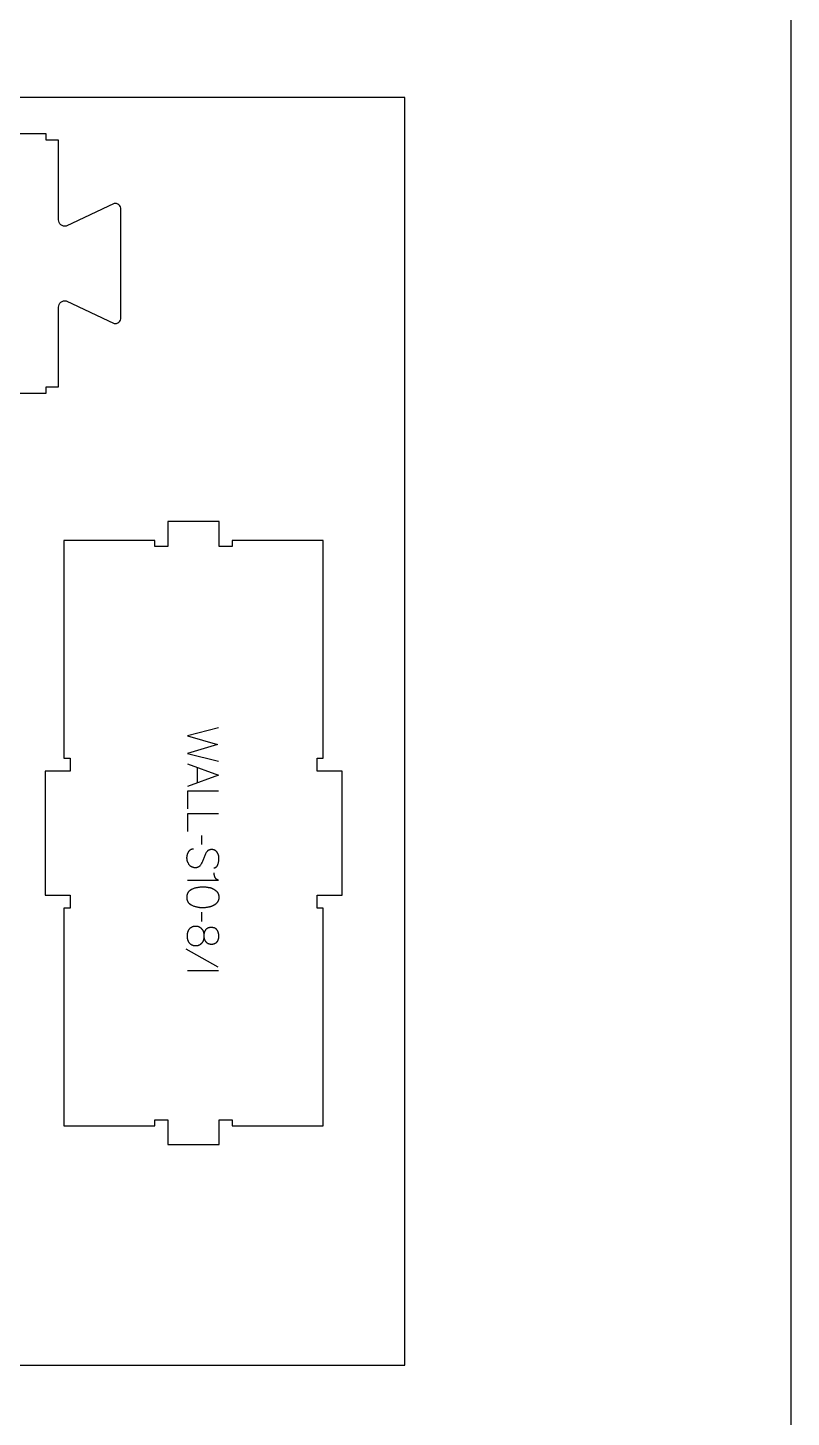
# Model space of a CAD drawing. Extents: x 2032 to 5216, y -10461 to -4867.
# Drawn here: x 4481 to 5216, y -8161 to -6824 of the extents above; entities that cross this region are included whole.
import ezdxf

# ---------------------------------------------------------------- set-up
doc = ezdxf.new("R2010")
doc.units = 0
for name, color, linetype in [('0_SHEET_SPRUCEPLY_2440X122', 1, 'CONTINUOUS'), ('1_ANYTOOL_1MMDEEP_LABELS_S', 2, 'CONTINUOUS'), ('4_ANYTOOL_CUTTHROUGH_OUTSI', 5, 'CONTINUOUS'), ('DONOTCUT', 18, 'CONTINUOUS')]:
    doc.layers.add(name, color=color, linetype=linetype)

msp = doc.modelspace()

# ---------------------------------------------------------------- linework, layer by layer
at = {"layer": '0_SHEET_SPRUCEPLY_2440X122'}
msp.add_lwpolyline([(2403.9, -6891.2), (2403.9, -8111.2), (4843.9, -8111.2), (4843.9, -6891.2)], close=True, dxfattribs=at)
at = {"layer": '1_ANYTOOL_1MMDEEP_LABELS_S'}
for points in [[(4664.9, -7497.7), (4634.9, -7505.4), (4664, -7513.9), (4634.9, -7522.4), (4664.9, -7529.9)], [(4634.9, -7532.4), (4664.9, -7543.3), (4634.9, -7554.4)], [(4644.4, -7535.9), (4644.4, -7550.8)], [(4664.9, -7558.7), (4634.9, -7558.7), (4634.9, -7575.8)], [(4664.9, -7580.5), (4634.9, -7580.5), (4634.9, -7597.6)], [(4648.7, -7610.2), (4648.7, -7601.4)], [(4660.3, -7632.5), (4660.5, -7632.5), (4660.6, -7632.5), (4660.6, -7632.4), (4660.7, -7632.4), (4660.8, -7632.4), (4660.9, -7632.4), (4661, -7632.4), (4661.1, -7632.4), (4661.2, -7632.4), (4661.3, -7632.4), (4661.3, -7632.3), (4661.4, -7632.3), (4661.5, -7632.3), (4661.6, -7632.3), (4661.7, -7632.3), (4661.7, -7632.2), (4661.8, -7632.2), (4661.9, -7632.2), (4662, -7632.1), (4662, -7632.1), (4662.1, -7632.1), (4662.2, -7632), (4662.3, -7632), (4662.3, -7632), (4662.4, -7631.9), (4662.5, -7631.9), (4662.5, -7631.8), (4662.6, -7631.8), (4662.7, -7631.7), (4662.7, -7631.7), (4662.8, -7631.6), (4662.9, -7631.6), (4662.9, -7631.5), (4663, -7631.5), (4663, -7631.4), (4663.1, -7631.4), (4663.1, -7631.3), (4663.2, -7631.2), (4663.3, -7631.2), (4663.3, -7631.1), (4663.4, -7631), (4663.4, -7631), (4663.5, -7630.9), (4663.5, -7630.8), (4663.6, -7630.8), (4663.6, -7630.7), (4663.7, -7630.6), (4663.7, -7630.5), (4663.7, -7630.5), (4663.8, -7630.4), (4663.8, -7630.3), (4663.9, -7630.1), (4664, -7630), (4664.1, -7629.8), (4664.1, -7629.6), (4664.2, -7629.4), (4664.3, -7629.2), (4664.5, -7628.4), (4664.7, -7627.6), (4664.8, -7626.8), (4665, -7626), (4665, -7625.6), (4665.1, -7625.3), (4665.1, -7624.9), (4665.1, -7624.5), (4665.2, -7624.2), (4665.2, -7623.8), (4665.2, -7623.4), (4665.2, -7623.1), (4665.2, -7622.9), (4665.2, -7622.7), (4665.2, -7622.5), (4665.2, -7622.3), (4665.2, -7622.1), (4665.1, -7621.9), (4665.1, -7621.7), (4665.1, -7621.6), (4665.1, -7621.4), (4665, -7621.2), (4665, -7621), (4664.9, -7620.8), (4664.9, -7620.6), (4664.9, -7620.5), (4664.8, -7620.3), (4664.7, -7620.1), (4664.7, -7619.9), (4664.6, -7619.8), (4664.6, -7619.6), (4664.5, -7619.4), (4664.4, -7619.2), (4664.3, -7619.1), (4664.3, -7618.9), (4664.2, -7618.7), (4664.1, -7618.6), (4664, -7618.4), (4663.9, -7618.3), (4663.8, -7618.1), (4663.7, -7617.9), (4663.6, -7617.8), (4663.5, -7617.6), (4663.4, -7617.5), (4663.3, -7617.3), (4663.1, -7617.2), (4663, -7617), (4662.9, -7616.9), (4662.8, -7616.7), (4662.6, -7616.6), (4662.5, -7616.5), (4662.4, -7616.4), (4662.2, -7616.3), (4662.1, -7616.1), (4661.9, -7616), (4661.8, -7615.9), (4661.6, -7615.9), (4661.5, -7615.8), (4661.3, -7615.7), (4661.2, -7615.6), (4661, -7615.5), (4660.8, -7615.5), (4660.7, -7615.4), (4660.5, -7615.3), (4660.3, -7615.3), (4660.1, -7615.2), (4660, -7615.2), (4659.8, -7615.1), (4659.6, -7615.1), (4659.4, -7615.1), (4659.2, -7615), (4659, -7615), (4658.8, -7615), (4658.6, -7615), (4658.4, -7615), (4658.2, -7615), (4658, -7615), (4657.7, -7615), (4657.5, -7615), (4657.3, -7615), (4657.1, -7615), (4656.9, -7615.1), (4656.7, -7615.1), (4656.6, -7615.2), (4656.4, -7615.2), (4656.2, -7615.3), (4656, -7615.3), (4655.8, -7615.4), (4655.7, -7615.4), (4655.7, -7615.4), (4655.6, -7615.5), (4655.5, -7615.5), (4655.4, -7615.6), (4655.3, -7615.6), (4655.3, -7615.6), (4655.2, -7615.7), (4655.1, -7615.7), (4655, -7615.8), (4654.9, -7615.8), (4654.9, -7615.9), (4654.8, -7615.9), (4654.7, -7616), (4654.6, -7616), (4654.6, -7616.1), (4654.5, -7616.1), (4654.4, -7616.2), (4654.4, -7616.3), (4654.3, -7616.3), (4654.2, -7616.4), (4654.2, -7616.4), (4654.1, -7616.5), (4654, -7616.6), (4653.9, -7616.7), (4653.8, -7616.8), (4653.7, -7617), (4653.5, -7617.1), (4653.4, -7617.3), (4653.3, -7617.5), (4653.2, -7617.6), (4653.1, -7617.8), (4652.7, -7618.5), (4652.3, -7619.2), (4652, -7620), (4651.6, -7620.8), (4651.3, -7621.5), (4650.9, -7622.3), (4650.6, -7623.1), (4650.3, -7624), (4650, -7624.8), (4649.7, -7625.6), (4649.3, -7626.4), (4649, -7627.2), (4648.6, -7627.9), (4648.2, -7628.6), (4647.8, -7629.3), (4647.4, -7630), (4647.3, -7630.2), (4647.2, -7630.3), (4647, -7630.5), (4647, -7630.6), (4646.9, -7630.6), (4646.9, -7630.7), (4646.8, -7630.8), (4646.7, -7630.9), (4646.7, -7630.9), (4646.6, -7631), (4646.5, -7631.1), (4646.5, -7631.1), (4646.4, -7631.2), (4646.3, -7631.2), (4646.2, -7631.3), (4646.2, -7631.4), (4646.1, -7631.4), (4646, -7631.5), (4646, -7631.5), (4645.9, -7631.6), (4645.8, -7631.6), (4645.7, -7631.7), (4645.6, -7631.7), (4645.6, -7631.8), (4645.5, -7631.8), (4645.4, -7631.8), (4645.3, -7631.9), (4645.2, -7631.9), (4645.2, -7632), (4645.1, -7632), (4645, -7632), (4644.9, -7632.1), (4644.8, -7632.1), (4644.7, -7632.1), (4644.6, -7632.2), (4644.5, -7632.2), (4644.4, -7632.2), (4644.3, -7632.3), (4644.1, -7632.3), (4643.9, -7632.3), (4643.7, -7632.4), (4643.5, -7632.4), (4643.3, -7632.4), (4643, -7632.4), (4642.8, -7632.4), (4642.6, -7632.4), (4642.4, -7632.4), (4642.2, -7632.4), (4641.9, -7632.4), (4641.7, -7632.4), (4641.5, -7632.4), (4641.2, -7632.3), (4641, -7632.3), (4640.8, -7632.3), (4640.6, -7632.2), (4640.4, -7632.2), (4640.2, -7632.1), (4640, -7632), (4639.8, -7632), (4639.6, -7631.9), (4639.4, -7631.8), (4639.2, -7631.7), (4639, -7631.7), (4638.9, -7631.6), (4638.7, -7631.5), (4638.5, -7631.4), (4638.3, -7631.3), (4638.2, -7631.2), (4638, -7631), (4637.9, -7630.9), (4637.7, -7630.8), (4637.6, -7630.7), (4637.4, -7630.5), (4637.3, -7630.4), (4637.1, -7630.2), (4637, -7630.1), (4636.9, -7629.9), (4636.7, -7629.8), (4636.6, -7629.6), (4636.5, -7629.4), (4636.4, -7629.2), (4636.2, -7628.9), (4636, -7628.5), (4635.8, -7628.2), (4635.6, -7627.8), (4635.4, -7627.4), (4635.3, -7627), (4635.2, -7626.8), (4635.1, -7626.6), (4635.1, -7626.5), (4635, -7626.3), (4634.9, -7626.1), (4634.9, -7625.9), (4634.8, -7625.7), (4634.8, -7625.5), (4634.8, -7625.3), (4634.7, -7625.1), (4634.7, -7624.9), (4634.6, -7624.7), (4634.6, -7624.5), (4634.6, -7624.3), (4634.6, -7623.9), (4634.5, -7623.5), (4634.5, -7623.1), (4634.5, -7622.6), (4634.5, -7622.2), (4634.6, -7621.8), (4634.6, -7621.4), (4634.6, -7621), (4634.7, -7620.6), (4634.8, -7620.3), (4634.9, -7619.9), (4635, -7619.5), (4635.1, -7619.1), (4635.2, -7618.8), (4635.4, -7618.4), (4635.5, -7618), (4635.7, -7617.7), (4635.9, -7617.3), (4636.1, -7617), (4636.2, -7616.8), (4636.3, -7616.7), (4636.4, -7616.5), (4636.5, -7616.3), (4636.6, -7616.2), (4636.7, -7616.1), (4636.8, -7615.9), (4636.9, -7615.8), (4637.1, -7615.7), (4637.2, -7615.5), (4637.3, -7615.4), (4637.5, -7615.3), (4637.5, -7615.3), (4637.6, -7615.2), (4637.7, -7615.2), (4637.7, -7615.1), (4637.8, -7615.1), (4637.9, -7615), (4637.9, -7615), (4638, -7614.9), (4638.1, -7614.9), (4638.2, -7614.8), (4638.2, -7614.8), (4638.3, -7614.8), (4638.4, -7614.7), (4638.5, -7614.7), (4638.5, -7614.7), (4638.6, -7614.6), (4638.7, -7614.6), (4638.8, -7614.6), (4638.9, -7614.5), (4638.9, -7614.5), (4639.1, -7614.5), (4639.3, -7614.4), (4639.5, -7614.4), (4639.6, -7614.3), (4639.8, -7614.3), (4640, -7614.3), (4640.2, -7614.3), (4640.4, -7614.3), (4640.5, -7614.2), (4640.7, -7614.2)], [(4634.9, -7644.3), (4664.9, -7644.3), (4664.8, -7644.3), (4664.6, -7644.3), (4664.5, -7644.3), (4664.3, -7644.2), (4664.2, -7644.2), (4664, -7644.1), (4663.9, -7644.1), (4663.8, -7644.1), (4663.6, -7644), (4663.5, -7643.9), (4663.5, -7643.9), (4663.4, -7643.9), (4663.3, -7643.9), (4663.3, -7643.8), (4663.2, -7643.8), (4663.2, -7643.8), (4663.1, -7643.7), (4663, -7643.7), (4663, -7643.6), (4662.9, -7643.6), (4662.9, -7643.6), (4662.8, -7643.5), (4662.8, -7643.5), (4662.7, -7643.4), (4662.7, -7643.4), (4662.6, -7643.4), (4662.6, -7643.3), (4662.5, -7643.3), (4662.5, -7643.2), (4662.4, -7643.2), (4662.4, -7643.1), (4662.3, -7643.1), (4662.2, -7643), (4662.2, -7642.9), (4662.1, -7642.7), (4662, -7642.6), (4661.9, -7642.5), (4661.8, -7642.4), (4661.8, -7642.3), (4661.7, -7642.1), (4661.6, -7642), (4661.6, -7641.9), (4661.5, -7641.7), (4661.4, -7641.4), (4661.3, -7641.1), (4661.2, -7640.9), (4661.1, -7640.6), (4661, -7640.3), (4660.9, -7640), (4660.8, -7639.7), (4660.8, -7639.5), (4660.7, -7639.2), (4660.7, -7638.9), (4660.6, -7638.7), (4660.6, -7638.4), (4660.6, -7638.1), (4660.5, -7637.9), (4660.5, -7637.6), (4660.5, -7637.3)], [(4648.7, -7684.1), (4648.7, -7675.3)], [(4664.4, -7728), (4633.6, -7710.8)], [(4664.9, -7731.5), (4634.9, -7731.5)]]:
    msp.add_lwpolyline(points, dxfattribs=at)
for points in [[(4665.1, -7660.8), (4665.1, -7661.2), (4665.1, -7661.6), (4665.1, -7661.7), (4665.1, -7661.9), (4665, -7662.1), (4665, -7662.3), (4665, -7662.4), (4665, -7662.6), (4664.9, -7662.8), (4664.9, -7662.9), (4664.9, -7663.1), (4664.8, -7663.3), (4664.8, -7663.4), (4664.7, -7663.6), (4664.7, -7663.7), (4664.6, -7663.9), (4664.6, -7664), (4664.5, -7664.2), (4664.5, -7664.3), (4664.4, -7664.5), (4664.3, -7664.6), (4664.3, -7664.8), (4664.2, -7664.9), (4664.1, -7665), (4664, -7665.2), (4664, -7665.3), (4663.9, -7665.4), (4663.8, -7665.6), (4663.7, -7665.7), (4663.6, -7665.8), (4663.4, -7666), (4663.2, -7666.3), (4663, -7666.5), (4662.8, -7666.7), (4662.6, -7667), (4662.3, -7667.2), (4662.1, -7667.4), (4661.9, -7667.6), (4661.6, -7667.8), (4661.4, -7667.9), (4661.1, -7668.1), (4660.9, -7668.3), (4660.6, -7668.5), (4660.3, -7668.6), (4660, -7668.8), (4659.7, -7668.9), (4659.4, -7669.1), (4659.1, -7669.2), (4658.8, -7669.3), (4658.5, -7669.5), (4658.2, -7669.6), (4657.9, -7669.7), (4657.6, -7669.8), (4657.3, -7669.9), (4657, -7670), (4656.7, -7670.1), (4656.3, -7670.2), (4656, -7670.3), (4655.7, -7670.3), (4655.3, -7670.4), (4654.7, -7670.5), (4654, -7670.6), (4653.3, -7670.7), (4652.6, -7670.8), (4652, -7670.9), (4651.3, -7670.9), (4650.7, -7671), (4650.1, -7671), (4649.5, -7671), (4648.9, -7671), (4648.2, -7671), (4647.6, -7670.9), (4647, -7670.9), (4646.4, -7670.8), (4645.8, -7670.7), (4645.2, -7670.6), (4644.5, -7670.5), (4643.9, -7670.3), (4643.3, -7670.2), (4642.7, -7670), (4642.1, -7669.8), (4641.4, -7669.6), (4640.8, -7669.4), (4640.2, -7669.1), (4639.6, -7668.9), (4639.3, -7668.7), (4639, -7668.6), (4638.7, -7668.4), (4638.5, -7668.4), (4638.4, -7668.3), (4638.3, -7668.2), (4638.1, -7668.1), (4638, -7668), (4637.9, -7667.9), (4637.8, -7667.8), (4637.6, -7667.8), (4637.5, -7667.7), (4637.4, -7667.6), (4637.3, -7667.5), (4637.2, -7667.4), (4637.1, -7667.3), (4637, -7667.2), (4636.8, -7667.1), (4636.7, -7667), (4636.6, -7666.9), (4636.5, -7666.7), (4636.4, -7666.6), (4636.4, -7666.5), (4636.3, -7666.4), (4636.2, -7666.3), (4636.1, -7666.2), (4636, -7666), (4635.9, -7665.9), (4635.8, -7665.8), (4635.8, -7665.7), (4635.7, -7665.5), (4635.6, -7665.4), (4635.6, -7665.3), (4635.5, -7665.1), (4635.4, -7665), (4635.4, -7664.9), (4635.3, -7664.7), (4635.2, -7664.6), (4635.2, -7664.4), (4635.1, -7664.3), (4635.1, -7664.2), (4635, -7664), (4635, -7663.9), (4635, -7663.7), (4634.9, -7663.6), (4634.8, -7663.2), (4634.8, -7662.9), (4634.7, -7662.6), (4634.7, -7662.3), (4634.6, -7661.9), (4634.6, -7661.6), (4634.6, -7661.2), (4634.6, -7660.8), (4634.6, -7660.5), (4634.6, -7660.1), (4634.6, -7659.8), (4634.7, -7659.4), (4634.7, -7659.1), (4634.8, -7658.8), (4634.8, -7658.4), (4634.9, -7658.3), (4634.9, -7658.1), (4635, -7658), (4635, -7657.8), (4635, -7657.7), (4635.1, -7657.5), (4635.1, -7657.4), (4635.2, -7657.2), (4635.2, -7657.1), (4635.3, -7657), (4635.4, -7656.8), (4635.4, -7656.7), (4635.5, -7656.5), (4635.6, -7656.4), (4635.6, -7656.3), (4635.7, -7656.2), (4635.8, -7656), (4635.9, -7655.9), (4635.9, -7655.8), (4636, -7655.7), (4636.1, -7655.5), (4636.2, -7655.4), (4636.3, -7655.3), (4636.4, -7655.2), (4636.5, -7655.1), (4636.6, -7655), (4636.7, -7654.9), (4636.8, -7654.7), (4636.9, -7654.6), (4637, -7654.5), (4637.1, -7654.4), (4637.2, -7654.3), (4637.3, -7654.2), (4637.4, -7654.1), (4637.5, -7654.1), (4637.7, -7654), (4637.8, -7653.9), (4637.9, -7653.8), (4638, -7653.7), (4638.2, -7653.6), (4638.3, -7653.5), (4638.4, -7653.4), (4638.6, -7653.4), (4638.7, -7653.3), (4639, -7653.1), (4639.3, -7653), (4639.6, -7652.9), (4640.2, -7652.6), (4640.9, -7652.4), (4641.5, -7652.1), (4642.1, -7651.9), (4642.7, -7651.8), (4643.4, -7651.6), (4644, -7651.4), (4644.6, -7651.3), (4645.2, -7651.2), (4645.8, -7651.1), (4646.4, -7651), (4647.1, -7650.9), (4647.7, -7650.8), (4648.3, -7650.8), (4648.9, -7650.8), (4649.5, -7650.8), (4650.1, -7650.8), (4650.8, -7650.8), (4651.4, -7650.8), (4652, -7650.9), (4652.7, -7650.9), (4653.3, -7651), (4654, -7651.1), (4654.7, -7651.2), (4655, -7651.3), (4655.4, -7651.3), (4655.7, -7651.4), (4656, -7651.5), (4656.4, -7651.6), (4656.7, -7651.6), (4657, -7651.7), (4657.3, -7651.8), (4657.7, -7651.9), (4658, -7652), (4658.3, -7652.2), (4658.6, -7652.3), (4658.9, -7652.4), (4659.2, -7652.5), (4659.5, -7652.7), (4659.8, -7652.8), (4660, -7653), (4660.3, -7653.1), (4660.6, -7653.3), (4660.9, -7653.4), (4661.1, -7653.6), (4661.4, -7653.8), (4661.6, -7654), (4661.9, -7654.2), (4662.1, -7654.4), (4662.3, -7654.6), (4662.6, -7654.8), (4662.8, -7655), (4663, -7655.2), (4663.2, -7655.4), (4663.4, -7655.7), (4663.6, -7655.9), (4663.7, -7656), (4663.8, -7656.2), (4663.9, -7656.3), (4664, -7656.4), (4664, -7656.6), (4664.1, -7656.7), (4664.2, -7656.8), (4664.3, -7657), (4664.3, -7657.1), (4664.4, -7657.2), (4664.5, -7657.4), (4664.5, -7657.5), (4664.6, -7657.7), (4664.6, -7657.8), (4664.7, -7658), (4664.7, -7658.1), (4664.8, -7658.3), (4664.8, -7658.4), (4664.9, -7658.6), (4664.9, -7658.8), (4664.9, -7658.9), (4665, -7659.1), (4665, -7659.2), (4665, -7659.4), (4665, -7659.6), (4665.1, -7659.8), (4665.1, -7659.9), (4665.1, -7660.1), (4665.1, -7660.5)], [(4650.8, -7698.1), (4650.8, -7698.7), (4650.8, -7699.2), (4650.8, -7699.4), (4650.8, -7699.7), (4650.7, -7699.9), (4650.7, -7700.2), (4650.7, -7700.4), (4650.6, -7700.7), (4650.6, -7700.9), (4650.5, -7701.1), (4650.5, -7701.4), (4650.4, -7701.6), (4650.4, -7701.8), (4650.3, -7702), (4650.2, -7702.2), (4650.1, -7702.5), (4650.1, -7702.7), (4650, -7702.9), (4649.9, -7703.1), (4649.8, -7703.3), (4649.7, -7703.5), (4649.6, -7703.7), (4649.5, -7703.8), (4649.4, -7704), (4649.3, -7704.2), (4649.2, -7704.4), (4649, -7704.6), (4648.9, -7704.7), (4648.8, -7704.9), (4648.6, -7705.1), (4648.5, -7705.2), (4648.4, -7705.4), (4648.2, -7705.6), (4648.1, -7705.7), (4647.9, -7705.8), (4647.8, -7706), (4647.6, -7706.1), (4647.4, -7706.2), (4647.3, -7706.4), (4647.1, -7706.5), (4647, -7706.6), (4646.8, -7706.7), (4646.6, -7706.8), (4646.4, -7706.9), (4646.3, -7707), (4646.1, -7707.1), (4645.9, -7707.1), (4645.7, -7707.2), (4645.5, -7707.3), (4645.3, -7707.3), (4645.1, -7707.4), (4644.9, -7707.5), (4644.7, -7707.5), (4644.5, -7707.6), (4644.3, -7707.6), (4644.1, -7707.6), (4643.9, -7707.7), (4643.7, -7707.7), (4643.5, -7707.7), (4643.3, -7707.7), (4643.1, -7707.7), (4642.8, -7707.7), (4642.6, -7707.7), (4642.4, -7707.7), (4642.2, -7707.7), (4641.9, -7707.7), (4641.7, -7707.7), (4641.5, -7707.6), (4641.3, -7707.6), (4641.1, -7707.6), (4640.9, -7707.5), (4640.7, -7707.5), (4640.5, -7707.4), (4640.3, -7707.3), (4640.1, -7707.3), (4639.9, -7707.2), (4639.7, -7707.1), (4639.6, -7707.1), (4639.4, -7707), (4639.2, -7706.9), (4639, -7706.8), (4638.9, -7706.7), (4638.7, -7706.6), (4638.5, -7706.5), (4638.4, -7706.4), (4638.2, -7706.2), (4638, -7706.1), (4637.9, -7706), (4637.7, -7705.8), (4637.6, -7705.7), (4637.4, -7705.6), (4637.3, -7705.4), (4637.2, -7705.2), (4637, -7705.1), (4636.9, -7704.9), (4636.8, -7704.7), (4636.6, -7704.6), (4636.5, -7704.4), (4636.4, -7704.2), (4636.3, -7704), (4636.2, -7703.8), (4636.1, -7703.7), (4636, -7703.5), (4635.9, -7703.3), (4635.8, -7703.1), (4635.7, -7702.9), (4635.6, -7702.7), (4635.5, -7702.5), (4635.5, -7702.2), (4635.4, -7702), (4635.3, -7701.8), (4635.3, -7701.6), (4635.2, -7701.4), (4635.2, -7701.1), (4635.1, -7700.9), (4635.1, -7700.7), (4635, -7700.4), (4635, -7700.2), (4635, -7699.9), (4634.9, -7699.7), (4634.9, -7699.4), (4634.9, -7699.2), (4634.9, -7698.7), (4634.9, -7698.1), (4634.9, -7697.6), (4634.9, -7697.1), (4634.9, -7696.8), (4634.9, -7696.6), (4635, -7696.3), (4635, -7696.1), (4635, -7695.8), (4635.1, -7695.6), (4635.1, -7695.4), (4635.2, -7695.1), (4635.2, -7694.9), (4635.3, -7694.7), (4635.3, -7694.5), (4635.4, -7694.2), (4635.5, -7694), (4635.5, -7693.8), (4635.6, -7693.6), (4635.7, -7693.4), (4635.8, -7693.2), (4635.9, -7693), (4636, -7692.8), (4636.1, -7692.6), (4636.2, -7692.4), (4636.3, -7692.2), (4636.4, -7692.1), (4636.5, -7691.9), (4636.6, -7691.7), (4636.8, -7691.5), (4636.9, -7691.4), (4637, -7691.2), (4637.2, -7691), (4637.3, -7690.9), (4637.4, -7690.7), (4637.6, -7690.6), (4637.7, -7690.4), (4637.9, -7690.3), (4638, -7690.2), (4638.2, -7690), (4638.4, -7689.9), (4638.5, -7689.8), (4638.7, -7689.7), (4638.9, -7689.6), (4639, -7689.5), (4639.2, -7689.4), (4639.4, -7689.3), (4639.6, -7689.2), (4639.7, -7689.1), (4639.9, -7689.1), (4640.1, -7689), (4640.3, -7688.9), (4640.5, -7688.9), (4640.7, -7688.8), (4640.9, -7688.8), (4641.1, -7688.7), (4641.3, -7688.7), (4641.5, -7688.7), (4641.7, -7688.6), (4641.9, -7688.6), (4642.2, -7688.6), (4642.4, -7688.6), (4642.6, -7688.6), (4642.8, -7688.6), (4643.1, -7688.6), (4643.3, -7688.6), (4643.5, -7688.6), (4643.7, -7688.6), (4643.9, -7688.6), (4644.1, -7688.7), (4644.3, -7688.7), (4644.5, -7688.7), (4644.7, -7688.8), (4644.9, -7688.8), (4645.1, -7688.9), (4645.3, -7688.9), (4645.5, -7689), (4645.7, -7689.1), (4645.9, -7689.1), (4646.1, -7689.2), (4646.3, -7689.3), (4646.4, -7689.4), (4646.6, -7689.5), (4646.8, -7689.6), (4647, -7689.7), (4647.1, -7689.8), (4647.3, -7689.9), (4647.4, -7690), (4647.6, -7690.2), (4647.8, -7690.3), (4647.9, -7690.4), (4648.1, -7690.6), (4648.2, -7690.7), (4648.4, -7690.9), (4648.5, -7691), (4648.6, -7691.2), (4648.8, -7691.4), (4648.9, -7691.5), (4649, -7691.7), (4649.2, -7691.9), (4649.3, -7692.1), (4649.4, -7692.2), (4649.5, -7692.4), (4649.6, -7692.6), (4649.7, -7692.8), (4649.8, -7693), (4649.9, -7693.2), (4650, -7693.4), (4650.1, -7693.6), (4650.1, -7693.8), (4650.2, -7694), (4650.3, -7694.2), (4650.4, -7694.5), (4650.4, -7694.7), (4650.5, -7694.9), (4650.5, -7695.1), (4650.6, -7695.4), (4650.6, -7695.6), (4650.7, -7695.8), (4650.7, -7696.1), (4650.7, -7696.3), (4650.8, -7696.6), (4650.8, -7696.8), (4650.8, -7697.1), (4650.8, -7697.6)], [(4664.9, -7698.2), (4664.9, -7698.7), (4664.8, -7699.1), (4664.8, -7699.5), (4664.8, -7699.7), (4664.8, -7699.9), (4664.7, -7700), (4664.7, -7700.2), (4664.7, -7700.4), (4664.6, -7700.6), (4664.6, -7700.8), (4664.5, -7701), (4664.5, -7701.2), (4664.4, -7701.3), (4664.4, -7701.5), (4664.3, -7701.7), (4664.3, -7701.9), (4664.2, -7702), (4664.1, -7702.2), (4664.1, -7702.4), (4664, -7702.5), (4663.9, -7702.7), (4663.8, -7702.8), (4663.8, -7703), (4663.7, -7703.2), (4663.6, -7703.3), (4663.5, -7703.5), (4663.4, -7703.6), (4663.3, -7703.8), (4663.2, -7703.9), (4663.1, -7704), (4663, -7704.2), (4662.9, -7704.3), (4662.7, -7704.4), (4662.6, -7704.6), (4662.5, -7704.7), (4662.4, -7704.8), (4662.2, -7704.9), (4662.1, -7705), (4662, -7705.1), (4661.8, -7705.2), (4661.7, -7705.3), (4661.5, -7705.4), (4661.4, -7705.5), (4661.2, -7705.6), (4661.1, -7705.6), (4660.9, -7705.7), (4660.8, -7705.8), (4660.6, -7705.8), (4660.4, -7705.9), (4660.2, -7705.9), (4660.1, -7706), (4659.9, -7706), (4659.7, -7706.1), (4659.5, -7706.1), (4659.3, -7706.1), (4659.1, -7706.2), (4658.9, -7706.2), (4658.7, -7706.2), (4658.5, -7706.2), (4658.3, -7706.2), (4658.1, -7706.2), (4657.9, -7706.2), (4657.6, -7706.2), (4657.4, -7706.2), (4657.2, -7706.2), (4657, -7706.2), (4656.8, -7706.1), (4656.6, -7706.1), (4656.4, -7706.1), (4656.2, -7706), (4656, -7706), (4655.8, -7705.9), (4655.6, -7705.9), (4655.4, -7705.8), (4655.3, -7705.7), (4655.1, -7705.7), (4654.9, -7705.6), (4654.7, -7705.5), (4654.6, -7705.4), (4654.4, -7705.3), (4654.3, -7705.2), (4654.1, -7705.1), (4654, -7705), (4653.8, -7704.9), (4653.7, -7704.8), (4653.5, -7704.6), (4653.4, -7704.5), (4653.3, -7704.4), (4653.2, -7704.2), (4653, -7704.1), (4652.9, -7704), (4652.8, -7703.8), (4652.7, -7703.6), (4652.6, -7703.5), (4652.5, -7703.3), (4652.4, -7703.2), (4652.3, -7703), (4652.2, -7702.8), (4652.1, -7702.7), (4652, -7702.5), (4651.9, -7702.3), (4651.8, -7702.1), (4651.8, -7702), (4651.7, -7701.8), (4651.6, -7701.6), (4651.5, -7701.5), (4651.5, -7701.3), (4651.4, -7701.1), (4651.4, -7700.9), (4651.3, -7700.7), (4651.3, -7700.5), (4651.2, -7700.4), (4651.2, -7700.2), (4651.1, -7700), (4651.1, -7699.8), (4651.1, -7699.6), (4651, -7699.4), (4651, -7699.2), (4651, -7699), (4651, -7698.8), (4651, -7698.7), (4650.9, -7698.5), (4650.9, -7698.3), (4650.9, -7697.9), (4650.9, -7697.5), (4651, -7697.1), (4651, -7696.7), (4651, -7696.5), (4651, -7696.3), (4651.1, -7696.2), (4651.1, -7696), (4651.1, -7695.8), (4651.2, -7695.6), (4651.2, -7695.4), (4651.2, -7695.3), (4651.3, -7695.1), (4651.3, -7694.9), (4651.4, -7694.7), (4651.4, -7694.5), (4651.5, -7694.4), (4651.6, -7694.2), (4651.6, -7694), (4651.7, -7693.9), (4651.8, -7693.7), (4651.8, -7693.5), (4651.9, -7693.3), (4652, -7693.2), (4652.2, -7692.8), (4652.4, -7692.5), (4652.6, -7692.2), (4652.7, -7692), (4652.8, -7691.9), (4652.9, -7691.7), (4653, -7691.6), (4653.1, -7691.4), (4653.2, -7691.3), (4653.3, -7691.2), (4653.4, -7691.2), (4653.4, -7691.1), (4653.5, -7691), (4653.6, -7691), (4653.6, -7690.9), (4653.7, -7690.9), (4653.8, -7690.8), (4653.8, -7690.8), (4653.9, -7690.7), (4654, -7690.7), (4654.1, -7690.6), (4654.1, -7690.6), (4654.2, -7690.5), (4654.3, -7690.5), (4654.4, -7690.4), (4654.5, -7690.3), (4654.7, -7690.2), (4654.9, -7690.2), (4655, -7690.1), (4655.2, -7690), (4655.4, -7690), (4655.6, -7689.9), (4655.7, -7689.8), (4655.9, -7689.8), (4656.1, -7689.8), (4656.3, -7689.7), (4656.5, -7689.7), (4656.7, -7689.7), (4657, -7689.6), (4657.2, -7689.6), (4657.4, -7689.6), (4657.6, -7689.6), (4657.8, -7689.6), (4658.1, -7689.6), (4658.3, -7689.6), (4658.5, -7689.6), (4658.7, -7689.6), (4658.9, -7689.7), (4659.1, -7689.7), (4659.3, -7689.7), (4659.5, -7689.8), (4659.7, -7689.8), (4659.9, -7689.8), (4660.1, -7689.9), (4660.3, -7690), (4660.5, -7690), (4660.6, -7690.1), (4660.8, -7690.2), (4661, -7690.2), (4661.2, -7690.3), (4661.3, -7690.4), (4661.5, -7690.5), (4661.6, -7690.6), (4661.7, -7690.7), (4661.8, -7690.7), (4661.8, -7690.8), (4661.9, -7690.8), (4662.1, -7691), (4662.2, -7691.1), (4662.3, -7691.2), (4662.5, -7691.3), (4662.6, -7691.5), (4662.7, -7691.6), (4662.8, -7691.8), (4662.9, -7691.9), (4663.1, -7692.1), (4663.2, -7692.2), (4663.3, -7692.4), (4663.4, -7692.6), (4663.5, -7692.7), (4663.6, -7692.9), (4663.7, -7693.1), (4663.7, -7693.2), (4663.8, -7693.4), (4663.9, -7693.6), (4664, -7693.8), (4664.1, -7693.9), (4664.1, -7694.1), (4664.2, -7694.3), (4664.3, -7694.5), (4664.3, -7694.7), (4664.4, -7694.9), (4664.4, -7695), (4664.5, -7695.2), (4664.5, -7695.4), (4664.6, -7695.6), (4664.6, -7695.8), (4664.7, -7696), (4664.7, -7696.2), (4664.8, -7696.6), (4664.8, -7697), (4664.8, -7697.4), (4664.9, -7697.8)]]:
    msp.add_lwpolyline(points, close=True, dxfattribs=at)
at = {"layer": '4_ANYTOOL_CUTTHROUGH_OUTSI', "color": 5}
msp.add_lwpolyline([(4361, -7175.8), (4499, -7175.8), (4499, -7169.8), (4511, -7169.8), (4511, -7093.1), (4511, -7093.1, -0.463455), (4518.3, -7086.9), (4518.3, -7086.9), (4518.3, -7087), (4564.3, -7108.8), (4564.3, -7108.8, 0.461625), (4571, -7103.1), (4571, -6998.9, 0.461625), (4564.3, -6993.2), (4518.3, -7015.1), (4518.3, -7015.1), (4518.3, -7015.1, -0.463455), (4511, -7008.9), (4511, -6932.3), (4499, -6932.3), (4499, -6926.3), (4361, -6926.3)], format="xyb", dxfattribs=at)
msp.add_lwpolyline([(4516.1, -7671.4), (4516.1, -7880.9), (4603.6, -7880.9), (4603.6, -7874.9), (4616.1, -7874.9), (4616.1, -7898.9), (4665.6, -7898.9), (4665.6, -7874.9), (4678.1, -7874.9), (4678.1, -7880.9), (4765.6, -7880.9), (4765.6, -7671.4), (4759.6, -7671.4), (4759.6, -7658.9), (4783.6, -7658.9), (4783.6, -7539.4), (4759.6, -7539.4), (4759.6, -7526.9), (4765.6, -7526.9), (4765.6, -7317.4), (4678.1, -7317.4), (4678.1, -7323.4), (4665.6, -7323.4), (4665.6, -7299.4), (4616.1, -7299.4), (4616.1, -7323.4), (4603.6, -7323.4), (4603.6, -7317.4), (4516.1, -7317.4), (4516.1, -7526.9), (4522.1, -7526.9), (4522.1, -7539.4), (4498.1, -7539.4), (4498.1, -7658.9), (4522.1, -7658.9), (4522.1, -7671.4)], close=True, dxfattribs=at)
at = {"layer": 'DONOTCUT'}
msp.add_lwpolyline([(2032.2, -10460.6), (5215.6, -10460.6), (5215.6, -4867.2), (2032.2, -4867.2)], close=True, dxfattribs=at)

doc.saveas('drawing.dxf')
